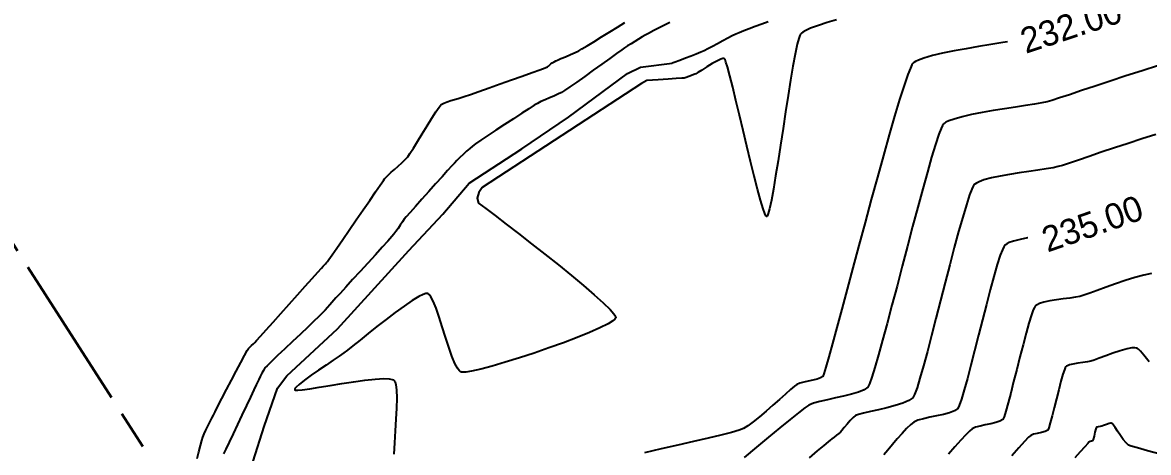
# Model space of a CAD drawing. Header units: metres. Extents: x 708931 to 723899, y 5405153 to 5413472.
# Drawn here: x 709252.4 to 709429.8, y 5411868.6 to 5411936.3 of the extents above; entities that cross this region are included whole.
import ezdxf

# ---------------------------------------------------------------- set-up
doc = ezdxf.new("R2010")
doc.units = ezdxf.units.M
doc.header["$LTSCALE"] = 12.7
doc.header["$MEASUREMENT"] = 0
doc.linetypes.add('ACAD_ISO08W100', pattern=[36, 24, -3, 6, -3])
doc.layers.add('CONT-MJR1', color=252, linetype='Continuous')
doc.layers.add('CONT-MNR1', color=251, linetype='Continuous')
doc.layers.add('corte', color=214, linetype='ACAD_ISO08W100', lineweight=40)

msp = doc.modelspace()

# ---------------------------------------------------------------- linework, layer by layer
at = {"layer": 'CONT-MJR1', "flags": 128}
for points, elevation in [([(709369.83, 5411936.4), (709368.83, 5411936.03), (709367.82, 5411935.66), (709366.85, 5411935.29), (709365.99, 5411934.96), (709365.28, 5411934.67), (709364.78, 5411934.46), (709364.2, 5411934.18), (709363.49, 5411933.81), (709362.69, 5411933.38), (709361.86, 5411932.93), (709361.07, 5411932.49), (709360.35, 5411932.12), (709359.77, 5411931.84), (709359.24, 5411931.61), (709358.53, 5411931.32), (709357.71, 5411930.98), (709356.82, 5411930.64), (709355.91, 5411930.3), (709355.05, 5411929.99), (709354.7, 5411929.88)], 230), ([(709277.62, 5411819.54), (709277.02, 5411820.72), (709276.49, 5411823.81), (709278.63, 5411833.78), (709280.52, 5411842.3), (709282.07, 5411847.81), (709285.21, 5411856.34), (709290.41, 5411872.71), (709292.56, 5411878.72), (709293.99, 5411880.69), (709301.97, 5411888.06), (709313.21, 5411900.41), (709318.59, 5411906.14), (709322.72, 5411911), (709331.06, 5411916.41), (709338.41, 5411921.36), (709342.44, 5411924.39), (709347.68, 5411928.27), (709349.75, 5411929.26), (709354.7, 5411929.88)], 230), ([(709410.77, 5411902.39), (709410.69, 5411902.38), (709409.53, 5411902.15), (709408.51, 5411901.88), (709407.84, 5411901.64), (709407.44, 5411901.44), (709407.23, 5411901.3), (709407.15, 5411901.23), (709407.09, 5411901.17), (709406.97, 5411900.97), (709406.75, 5411900.52), (709406.43, 5411899.65), (709405.95, 5411898.17), (709405.42, 5411896.33), (709404.84, 5411894.23), (709404.24, 5411891.92), (709403.61, 5411889.5), (709402.99, 5411887.05), (709402.37, 5411884.63), (709401.79, 5411882.34), (709401.24, 5411880.26), (709400.74, 5411878.45), (709400.32, 5411877), (709399.97, 5411876), (709399.72, 5411875.51), (709399.2, 5411875.16), (709398.41, 5411874.87), (709397.45, 5411874.61), (709396.39, 5411874.38), (709395.32, 5411874.16), (709394.31, 5411873.93), (709393.45, 5411873.68), (709392.82, 5411873.39), (709392.31, 5411872.99), (709391.67, 5411872.37), (709390.96, 5411871.6), (709390.2, 5411870.74), (709389.44, 5411869.85), (709388.73, 5411869), (709388.09, 5411868.25)], 235)]:
    msp.add_lwpolyline(points, dxfattribs=dict(at, elevation=elevation))
at = {"layer": 'CONT-MNR1', "flags": 128}
for points, elevation in [([(709279.9, 5411867.68), (709280.16, 5411868.74), (709280.41, 5411869.71), (709280.63, 5411870.5), (709280.79, 5411871.02), (709281, 5411871.54), (709281.27, 5411872.14), (709281.57, 5411872.77), (709281.88, 5411873.4), (709282.17, 5411873.99), (709282.43, 5411874.5), (709282.69, 5411875.01), (709283.16, 5411875.91), (709283.79, 5411877.11), (709284.51, 5411878.5), (709285.29, 5411879.97), (709286.05, 5411881.43), (709286.76, 5411882.76), (709287.35, 5411883.87), (709287.77, 5411884.64), (709287.97, 5411884.98), (709288.18, 5411885.21), (709288.46, 5411885.47), (709288.74, 5411885.72), (709288.97, 5411885.94), (709289.23, 5411886.22), (709289.84, 5411886.9), (709290.73, 5411887.89), (709291.83, 5411889.11), (709293.07, 5411890.49), (709294.37, 5411891.95), (709295.68, 5411893.4), (709296.91, 5411894.77), (709298, 5411895.99), (709298.88, 5411896.97), (709299.47, 5411897.64), (709299.72, 5411897.91), (709299.89, 5411898.09), (709300.08, 5411898.3), (709300.27, 5411898.51), (709300.43, 5411898.69), (709300.64, 5411898.99), (709301.15, 5411899.72), (709301.89, 5411900.79), (709302.81, 5411902.12), (709303.85, 5411903.62), (709304.95, 5411905.21), (709306.04, 5411906.79), (709307.07, 5411908.29), (709307.99, 5411909.61), (709308.72, 5411910.67), (709309.22, 5411911.39), (709309.42, 5411911.67), (709309.57, 5411911.85), (709309.74, 5411912.04), (709309.9, 5411912.21), (709310.08, 5411912.37), (709310.45, 5411912.7), (709310.97, 5411913.16), (709311.55, 5411913.68), (709312.13, 5411914.22), (709312.65, 5411914.73), (709313.05, 5411915.16), (709313.41, 5411915.66), (709313.94, 5411916.49), (709314.61, 5411917.56), (709315.35, 5411918.77), (709316.12, 5411920.02), (709316.85, 5411921.2), (709317.51, 5411922.22), (709318.02, 5411922.97), (709318.35, 5411923.36), (709318.75, 5411923.6), (709319.26, 5411923.8), (709319.84, 5411923.99), (709320.43, 5411924.15), (709320.99, 5411924.3), (709321.46, 5411924.45), (709321.96, 5411924.62), (709322.93, 5411924.97), (709324.27, 5411925.44), (709325.87, 5411926), (709327.62, 5411926.62), (709329.4, 5411927.25), (709331.11, 5411927.85), (709332.64, 5411928.4), (709333.88, 5411928.84), (709334.73, 5411929.15), (709335.06, 5411929.28), (709335.24, 5411929.42), (709335.43, 5411929.61), (709335.6, 5411929.77), (709335.82, 5411929.92), (709336.11, 5411930.1), (709336.37, 5411930.25), (709336.64, 5411930.37), (709337.2, 5411930.6), (709337.92, 5411930.9), (709338.71, 5411931.23), (709339.44, 5411931.56), (709340.03, 5411931.84), (709340.51, 5411932.12), (709341.32, 5411932.6), (709342.38, 5411933.25), (709343.6, 5411934), (709344.88, 5411934.79), (709346.13, 5411935.57), (709347.28, 5411936.28)], 228), ([(709354.36, 5411936.3), (709353.01, 5411935.61), (709351.85, 5411935), (709350.98, 5411934.55), (709350.49, 5411934.28), (709350, 5411934), (709349.44, 5411933.67), (709348.85, 5411933.3), (709348.26, 5411932.94), (709347.71, 5411932.59), (709347.23, 5411932.28), (709346.77, 5411931.96), (709345.96, 5411931.39), (709344.89, 5411930.62), (709343.63, 5411929.72), (709342.29, 5411928.76), (709340.95, 5411927.8), (709339.68, 5411926.91), (709338.59, 5411926.14), (709337.76, 5411925.57), (709337.27, 5411925.26), (709336.73, 5411924.98), (709336.08, 5411924.69), (709335.38, 5411924.4), (709334.69, 5411924.11), (709334.04, 5411923.82), (709333.49, 5411923.55), (709332.99, 5411923.25), (709332.13, 5411922.71), (709331.01, 5411921.99), (709329.72, 5411921.14), (709328.33, 5411920.24), (709326.95, 5411919.33), (709325.67, 5411918.47), (709324.57, 5411917.74), (709323.74, 5411917.17), (709323.28, 5411916.84), (709322.83, 5411916.47), (709322.33, 5411916.02), (709321.81, 5411915.53), (709321.29, 5411915.03), (709320.81, 5411914.56), (709320.4, 5411914.14), (709320.01, 5411913.73), (709319.34, 5411912.99), (709318.46, 5411912.01), (709317.44, 5411910.88), (709316.36, 5411909.67), (709315.28, 5411908.46), (709314.29, 5411907.34), (709313.45, 5411906.39), (709312.83, 5411905.68), (709312.52, 5411905.31), (709312.21, 5411904.89), (709311.88, 5411904.4), (709311.53, 5411903.87), (709311.2, 5411903.38), (709310.89, 5411902.96), (709310.57, 5411902.6), (709309.93, 5411901.89), (709309.04, 5411900.9), (709307.97, 5411899.73), (709306.78, 5411898.43), (709305.56, 5411897.1), (709304.37, 5411895.81), (709303.29, 5411894.63), (709302.39, 5411893.65), (709301.73, 5411892.93), (709301.4, 5411892.57), (709301.1, 5411892.23), (709300.76, 5411891.84), (709300.39, 5411891.43), (709300.03, 5411891.02), (709299.68, 5411890.63), (709299.37, 5411890.31), (709299, 5411889.94), (709298.28, 5411889.26), (709297.3, 5411888.34), (709296.14, 5411887.25), (709294.91, 5411886.09), (709293.68, 5411884.93), (709292.54, 5411883.85), (709291.58, 5411882.94), (709290.89, 5411882.27), (709290.56, 5411881.92), (709290.31, 5411881.54), (709290.06, 5411881.07), (709289.81, 5411880.57), (709289.58, 5411880.09), (709289.38, 5411879.68), (709289.19, 5411879.28), (709288.8, 5411878.47), (709288.27, 5411877.34), (709287.63, 5411875.99), (709286.93, 5411874.51), (709286.21, 5411873), (709285.53, 5411871.53), (709284.91, 5411870.21), (709284.4, 5411869.13), (709284.05, 5411868.38)], 229), ([(709380.6, 5411936.68), (709379.14, 5411936.27), (709377.76, 5411935.83), (709376.54, 5411935.39), (709375.76, 5411935.03), (709375.31, 5411934.76), (709375.08, 5411934.58), (709375, 5411934.5), (709374.95, 5411934.43), (709374.85, 5411934.23), (709374.69, 5411933.76), (709374.44, 5411932.85), (709374.11, 5411931.32), (709373.76, 5411929.41), (709373.38, 5411927.21), (709372.99, 5411924.79), (709372.59, 5411922.23), (709372.19, 5411919.61), (709371.79, 5411917), (709371.4, 5411914.49), (709371.03, 5411912.15), (709370.68, 5411910.07), (709370.36, 5411908.3), (709370.07, 5411906.95), (709369.87, 5411906.21), (709369.74, 5411905.88), (709369.67, 5411905.78), (709369.63, 5411905.76), (709369.59, 5411905.77), (709369.5, 5411905.87), (709369.33, 5411906.2), (709369.06, 5411906.94), (709368.65, 5411908.3), (709368.17, 5411910.05), (709367.64, 5411912.12), (709367.07, 5411914.4), (709366.49, 5411916.82), (709365.9, 5411919.28), (709365.32, 5411921.71), (709364.77, 5411924.01), (709364.26, 5411926.09), (709363.81, 5411927.88), (709363.43, 5411929.28), (709363.19, 5411930.06), (709363.05, 5411930.43), (709362.98, 5411930.55), (709362.95, 5411930.57), (709362.89, 5411930.59), (709362.73, 5411930.59), (709362.4, 5411930.5), (709361.84, 5411930.26), (709361.02, 5411929.82), (709360.17, 5411929.3), (709359.38, 5411928.8), (709358.77, 5411928.41), (709358.43, 5411928.21), (709358.13, 5411928.08), (709357.75, 5411927.92), (709357.33, 5411927.76), (709356.93, 5411927.63), (709356.63, 5411927.54), (709356.24, 5411927.5), (709355.37, 5411927.44), (709354.09, 5411927.35), (709352.51, 5411927.25), (709350.72, 5411927.13), (709349.9, 5411926.68)], 231), ([(709407.55, 5411933.23), (709406.81, 5411933.11), (709404.94, 5411932.81), (709403, 5411932.5), (709401.04, 5411932.16), (709399.13, 5411931.81), (709397.34, 5411931.44), (709395.73, 5411931.06), (709394.38, 5411930.68), (709393.52, 5411930.36), (709393.04, 5411930.12), (709392.8, 5411929.96), (709392.7, 5411929.88), (709392.64, 5411929.82), (709392.51, 5411929.61), (709392.26, 5411929.1), (709391.87, 5411928.09), (709391.26, 5411926.36), (709390.56, 5411924.14), (709389.77, 5411921.53), (709388.92, 5411918.58), (709388.01, 5411915.36), (709387.06, 5411911.95), (709386.08, 5411908.41), (709385.11, 5411904.8), (709384.14, 5411901.21), (709383.2, 5411897.69), (709382.3, 5411894.32), (709381.45, 5411891.16), (709380.68, 5411888.29), (709380, 5411885.77), (709379.42, 5411883.67), (709378.96, 5411882.06), (709378.64, 5411881.01), (709378.47, 5411880.58), (709378.1, 5411880.35), (709377.55, 5411880.15), (709376.87, 5411879.98), (709376.15, 5411879.82), (709375.45, 5411879.66), (709374.84, 5411879.5), (709374.38, 5411879.33), (709374, 5411879.05), (709373.37, 5411878.53), (709372.56, 5411877.81), (709371.61, 5411876.97), (709370.57, 5411876.05), (709369.51, 5411875.11), (709368.46, 5411874.22), (709367.48, 5411873.43), (709366.62, 5411872.79), (709365.94, 5411872.37), (709365.26, 5411872.12), (709364.05, 5411871.78), (709362.39, 5411871.36), (709360.37, 5411870.88), (709358.08, 5411870.35), (709355.59, 5411869.78), (709352.99, 5411869.18), (709350.38, 5411868.58)], 232), ([(709431.33, 5411929.49), (709428.78, 5411928.69), (709426.22, 5411927.87), (709423.74, 5411927.06), (709421.39, 5411926.28), (709419.23, 5411925.56), (709417.33, 5411924.92), (709415.75, 5411924.4), (709414.56, 5411924.02), (709413.81, 5411923.81), (709412.97, 5411923.63), (709411.81, 5411923.43), (709410.39, 5411923.21), (709408.8, 5411922.97), (709407.08, 5411922.7), (709405.32, 5411922.42), (709403.57, 5411922.12), (709401.91, 5411921.79), (709400.41, 5411921.45), (709399.13, 5411921.09), (709398.32, 5411920.8), (709397.85, 5411920.57), (709397.61, 5411920.41), (709397.52, 5411920.33), (709397.46, 5411920.27), (709397.33, 5411920.07), (709397.11, 5411919.6), (709396.75, 5411918.69), (709396.22, 5411917.1), (709395.61, 5411915.1), (709394.93, 5411912.75), (709394.2, 5411910.1), (709393.42, 5411907.23), (709392.61, 5411904.2), (709391.79, 5411901.08), (709390.96, 5411897.92), (709390.15, 5411894.8), (709389.36, 5411891.78), (709388.6, 5411888.93), (709387.89, 5411886.3), (709387.25, 5411883.97), (709386.68, 5411882), (709386.2, 5411880.45), (709385.82, 5411879.39), (709385.55, 5411878.89), (709384.96, 5411878.48), (709384.07, 5411878.11), (709382.97, 5411877.79), (709381.74, 5411877.48), (709380.45, 5411877.2), (709379.18, 5411876.92), (709378.01, 5411876.64), (709377, 5411876.35), (709376.25, 5411876.04), (709375.65, 5411875.63), (709374.64, 5411874.86), (709373.3, 5411873.8), (709371.71, 5411872.5), (709369.92, 5411871.03), (709368.02, 5411869.45), (709366.08, 5411867.81)], 233), ([(709349.9, 5411926.68), (709324.81, 5411910.31), (709324.28, 5411909.52), (709324.01, 5411908.62), (709324.22, 5411907.84), (709325.36, 5411906.99), (709326.83, 5411905.88), (709328.57, 5411904.55), (709330.5, 5411903.07), (709332.56, 5411901.47), (709334.68, 5411899.81), (709336.8, 5411898.12), (709338.84, 5411896.47), (709340.75, 5411894.89), (709342.45, 5411893.44), (709343.87, 5411892.15), (709344.96, 5411891.09), (709345.54, 5411890.43), (709345.78, 5411890.06), (709345.84, 5411889.88), (709345.84, 5411889.81), (709345.82, 5411889.74), (709345.7, 5411889.59), (709345.36, 5411889.31), (709344.64, 5411888.87), (709343.34, 5411888.22), (709341.69, 5411887.49), (709339.74, 5411886.71), (709337.59, 5411885.89), (709335.31, 5411885.07), (709332.97, 5411884.26), (709330.65, 5411883.5), (709328.42, 5411882.81), (709326.37, 5411882.21), (709324.57, 5411881.73), (709323.1, 5411881.4), (709322.21, 5411881.26), (709321.73, 5411881.23), (709321.51, 5411881.26), (709321.44, 5411881.28), (709321.35, 5411881.33), (709321.17, 5411881.49), (709320.89, 5411881.86), (709320.5, 5411882.59), (709320.01, 5411883.78), (709319.51, 5411885.2), (709319, 5411886.76), (709318.5, 5411888.37), (709318, 5411889.91), (709317.52, 5411891.31), (709317.05, 5411892.45), (709316.69, 5411893.13), (709316.43, 5411893.46), (709316.26, 5411893.59), (709316.18, 5411893.62), (709316.1, 5411893.64), (709315.9, 5411893.62), (709315.5, 5411893.5), (709314.81, 5411893.16), (709313.73, 5411892.51), (709312.47, 5411891.66), (709311.1, 5411890.66), (709309.65, 5411889.56), (709308.21, 5411888.44), (709306.81, 5411887.34), (709305.54, 5411886.31), (709304.43, 5411885.42), (709303.56, 5411884.73), (709302.97, 5411884.28), (709302.26, 5411883.78), (709301.3, 5411883.13), (709300.18, 5411882.37), (709298.99, 5411881.57), (709297.83, 5411880.76), (709296.78, 5411880), (709295.94, 5411879.33), (709295.48, 5411878.91), (709295.29, 5411878.66), (709295.25, 5411878.54), (709295.26, 5411878.5), (709295.28, 5411878.47), (709295.39, 5411878.43), (709295.72, 5411878.42), (709296.4, 5411878.48), (709297.61, 5411878.64), (709299.12, 5411878.87), (709300.83, 5411879.16), (709302.66, 5411879.46), (709304.52, 5411879.74), (709306.3, 5411879.99), (709307.92, 5411880.16), (709309.29, 5411880.24), (709310.14, 5411880.21), (709310.6, 5411880.12), (709310.81, 5411880.03), (709310.89, 5411879.97), (709310.96, 5411879.9), (709311.07, 5411879.71), (709311.19, 5411879.27), (709311.29, 5411878.47), (709311.33, 5411877.17), (709311.29, 5411875.6), (709311.2, 5411873.86), (709311.08, 5411872.01), (709310.96, 5411870.14), (709310.85, 5411868.33)], 231), ([(709430.91, 5411918.63), (709428.75, 5411917.96), (709426.56, 5411917.25), (709424.4, 5411916.54), (709422.34, 5411915.85), (709420.43, 5411915.2), (709418.74, 5411914.63), (709417.32, 5411914.15), (709416.23, 5411913.8), (709415.54, 5411913.6), (709414.73, 5411913.43), (709413.64, 5411913.25), (709412.35, 5411913.06), (709410.91, 5411912.85), (709409.39, 5411912.62), (709407.86, 5411912.38), (709406.38, 5411912.11), (709405.02, 5411911.82), (709403.85, 5411911.5), (709403.09, 5411911.23), (709402.65, 5411911.01), (709402.42, 5411910.86), (709402.33, 5411910.78), (709402.27, 5411910.72), (709402.15, 5411910.52), (709401.93, 5411910.06), (709401.58, 5411909.15), (709401.08, 5411907.59), (709400.5, 5411905.65), (709399.86, 5411903.38), (709399.18, 5411900.86), (709398.47, 5411898.16), (709397.75, 5411895.35), (709397.02, 5411892.51), (709396.29, 5411889.71), (709395.6, 5411887.02), (709394.93, 5411884.51), (709394.32, 5411882.25), (709393.77, 5411880.32), (709393.3, 5411878.78), (709392.92, 5411877.72), (709392.64, 5411877.2), (709392.02, 5411876.78), (709391.07, 5411876.38), (709389.88, 5411876), (709388.57, 5411875.65), (709387.23, 5411875.33), (709385.97, 5411875.05), (709384.88, 5411874.8), (709384.06, 5411874.59), (709383.63, 5411874.44), (709383.25, 5411874.12), (709382.79, 5411873.64), (709382.31, 5411873.09), (709381.85, 5411872.54), (709381.47, 5411872.09), (709381.22, 5411871.82), (709380.96, 5411871.59), (709380.61, 5411871.32), (709380.24, 5411871.03), (709379.88, 5411870.76), (709379.61, 5411870.55), (709379.31, 5411870.3), (709378.62, 5411869.72), (709377.59, 5411868.86), (709376.31, 5411867.78)], 234), ([(709430.27, 5411896.8), (709429.02, 5411896.52), (709427.61, 5411896.13), (709426.1, 5411895.66), (709424.57, 5411895.14), (709423.09, 5411894.61), (709421.71, 5411894.12), (709420.52, 5411893.69), (709419.59, 5411893.36), (709418.98, 5411893.17), (709418.28, 5411893.04), (709417.37, 5411892.91), (709416.35, 5411892.78), (709415.27, 5411892.63), (709414.21, 5411892.46), (709413.26, 5411892.25), (709412.62, 5411892.05), (709412.24, 5411891.87), (709412.04, 5411891.74), (709411.96, 5411891.68), (709411.91, 5411891.62), (709411.81, 5411891.45), (709411.62, 5411891.05), (709411.34, 5411890.27), (709410.94, 5411888.97), (709410.49, 5411887.37), (709410.01, 5411885.57), (709409.51, 5411883.64), (709409.02, 5411881.68), (709408.53, 5411879.76), (709408.08, 5411877.97), (709407.66, 5411876.4), (709407.3, 5411875.13), (709407.01, 5411874.24), (709406.81, 5411873.82), (709406.37, 5411873.55), (709405.71, 5411873.32), (709404.92, 5411873.13), (709404.06, 5411872.95), (709403.24, 5411872.77), (709402.53, 5411872.57), (709402.01, 5411872.35), (709401.63, 5411872.02), (709401.01, 5411871.39), (709400.21, 5411870.53), (709399.28, 5411869.5), (709398.26, 5411868.35)], 236), ([(709429.89, 5411882.87), (709429.06, 5411883.95), (709428.52, 5411884.58), (709428.21, 5411884.88), (709428.05, 5411885), (709427.98, 5411885.03), (709427.87, 5411885.05), (709427.62, 5411885.08), (709427.16, 5411885.06), (709426.41, 5411884.92), (709425.33, 5411884.62), (709424.17, 5411884.24), (709423.04, 5411883.83), (709422.02, 5411883.44), (709421.21, 5411883.13), (709420.71, 5411882.96), (709420.15, 5411882.86), (709419.43, 5411882.77), (709418.63, 5411882.66), (709417.85, 5411882.53), (709417.32, 5411882.39), (709417, 5411882.27), (709416.84, 5411882.18), (709416.78, 5411882.13), (709416.74, 5411882.08), (709416.66, 5411881.94), (709416.52, 5411881.6), (709416.3, 5411880.92), (709415.98, 5411879.81), (709415.63, 5411878.49), (709415.27, 5411877.08), (709414.91, 5411875.66), (709414.58, 5411874.36), (709414.28, 5411873.27), (709414.05, 5411872.49), (709413.89, 5411872.13), (709413.51, 5411871.92), (709412.92, 5411871.76), (709412.26, 5411871.62), (709411.64, 5411871.48), (709411.21, 5411871.3), (709410.89, 5411871.01), (709410.25, 5411870.32), (709409.34, 5411869.33), (709408.22, 5411868.09)], 237), ([(709431.62, 5411868.35), (709429.6, 5411868.89), (709428.06, 5411869.32), (709427.04, 5411869.61), (709426.62, 5411869.76), (709426.25, 5411870.11), (709425.81, 5411870.65), (709425.35, 5411871.29), (709424.9, 5411871.96), (709424.5, 5411872.56), (709424.24, 5411872.93), (709424.09, 5411873.11), (709424.01, 5411873.18), (709423.99, 5411873.19), (709423.94, 5411873.2), (709423.81, 5411873.2), (709423.56, 5411873.15), (709423.17, 5411873.03), (709422.71, 5411872.85), (709422.43, 5411872.75), (709422.16, 5411872.71), (709421.82, 5411872.66), (709421.59, 5411872.57), (709421.49, 5411872.32), (709421.34, 5411871.8), (709421.19, 5411871.19), (709421.06, 5411870.68), (709420.97, 5411870.44), (709420.81, 5411870.37), (709420.58, 5411870.32), (709420.4, 5411870.26), (709420.2, 5411870.05), (709419.72, 5411869.51), (709419.03, 5411868.73), (709418.18, 5411867.79)], 238)]:
    msp.add_lwpolyline(points, dxfattribs=dict(at, elevation=elevation))
at = {"layer": 'corte', "color": 6, "ltscale": 0.08}
msp.add_line((709503.51, 5411507.93), (709048.78, 5412216.13), dxfattribs=at)
msp.add_line((709503.51, 5411507.93), (709048.78, 5412216.13), dxfattribs=at)

# ---------------------------------------------------------------- texts
at = {"layer": 'CONT-MJR1', "insert": (709420.94, 5411904.61, 235), "char_height": 4, "attachment_point": 5, "rotation": 19.1754}
msp.add_mtext('{235.00}', dxfattribs=at)
at = {"layer": 'CONT-MNR1', "insert": (709417.59, 5411935.77, 232), "char_height": 4, "attachment_point": 5, "rotation": 18.1927}
msp.add_mtext('{232.00}', dxfattribs=at)

doc.saveas('drawing.dxf')
